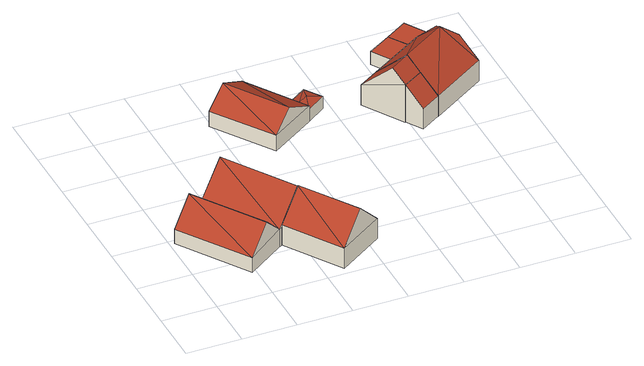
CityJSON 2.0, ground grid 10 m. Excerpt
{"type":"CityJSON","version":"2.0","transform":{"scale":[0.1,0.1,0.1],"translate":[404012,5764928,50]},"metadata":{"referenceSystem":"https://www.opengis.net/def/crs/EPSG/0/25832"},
"CityObjects":{
"building1":{"type":"Building","attributes":{"Geometrietyp2DReferenz":"3000","Gemeindeschluessel":"05515000","function":"31001_2700"},"children":["building1-1","building1-2"]},
"building1-1":{"type":"BuildingPart","attributes":{"roofType":"3100","measuredHeight":7.39},"parents":["building1"],"geometry":[{"type":"Solid","lod":"2","boundaries":[[[[0,1,2,3]],[[4,5,1,0]],[[3,2,6,7]],[[0,8,4]],[[7,9,3]],[[3,9,8]],[[8,0,3]],[[9,7,4]],[[4,8,9]],[[1,5,6,2]],[[7,6,5,4]]]],"semantics":{"surfaces":[{"type":"WallSurface"},{"type":"RoofSurface"},{"type":"GroundSurface"},{"type":"ClosureSurface"}],"values":[[0,0,0,0,0,1,1,1,1,2,3]]}}]},
"building1-2":{"type":"BuildingPart","attributes":{"roofType":"3100","measuredHeight":8.98},"parents":["building1"],"geometry":[{"type":"Solid","lod":"2","boundaries":[[[[10,11,5,4]],[[12,13,11,10]],[[14,15,13,12]],[[7,6,15,14]],[[16,17,18,7]],[[18,4,7]],[[12,10,17]],[[18,17,10]],[[16,7,14]],[[17,16,14,12]],[[18,10,4]],[[11,13,15,6,5]],[[4,5,6,7]]]],"semantics":{"surfaces":[{"type":"WallSurface"},{"type":"RoofSurface"},{"type":"GroundSurface"},{"type":"ClosureSurface"}],"values":[[0,0,0,0,1,1,1,1,0,0,0,2,3]]}}]},
"building2":{"type":"Building","attributes":{"Gemeindeschluessel":"05515000","Geometrietyp2DReferenz":"3000","function":"31001_2700","roofType":"3100","measuredHeight":9.09},"geometry":[{"type":"Solid","lod":"2","boundaries":[[[[19,20,21,22]],[[23,24,20,19]],[[25,26,24,23]],[[22,21,26,25]],[[19,27,23]],[[25,28,22]],[[27,19,22]],[[22,28,27]],[[23,27,28]],[[28,25,23]],[[20,24,26,21]]]],"semantics":{"surfaces":[{"type":"WallSurface"},{"type":"RoofSurface"},{"type":"GroundSurface"}],"values":[[0,0,0,0,0,0,1,1,1,1,2]]}}]},
"building3":{"type":"Building","attributes":{"Gemeindeschluessel":"05515000","Geometrietyp2DReferenz":"3000","function":"31001_2700","roofType":"3100","measuredHeight":6.26},"geometry":[{"type":"Solid","lod":"2","boundaries":[[[[29,30,31,32]],[[33,34,30,29]],[[35,36,34,33]],[[32,31,36,35]],[[29,37,33]],[[35,38,32]],[[37,29,32]],[[32,38,37]],[[33,37,38]],[[38,35,33]],[[30,34,36,31]]]],"semantics":{"surfaces":[{"type":"WallSurface"},{"type":"RoofSurface"},{"type":"GroundSurface"}],"values":[[0,0,0,0,0,0,1,1,1,1,2]]}}]},
"building4":{"type":"Building","attributes":{"Gemeindeschluessel":"05515000","Geometrietyp2DReferenz":"3000","function":"31001_1310","roofType":"5000","measuredHeight":3.08},"geometry":[{"type":"Solid","lod":"2","boundaries":[[[[39,40,41,42]],[[43,44,40,39]],[[45,30,44,43]],[[42,41,30,45]],[[39,46,43]],[[45,47,42]],[[47,46,39]],[[39,42,47]],[[45,43,46]],[[46,47,45]],[[40,44,30,41]]]],"semantics":{"surfaces":[{"type":"WallSurface"},{"type":"RoofSurface"},{"type":"GroundSurface"}],"values":[[0,0,0,0,1,0,1,1,1,1,2]]}}]},
"building5":{"type":"Building","attributes":{"Gemeindeschluessel":"05515000","Geometrietyp2DReferenz":"3000","function":"51009_1610","roofType":"2100","measuredHeight":7.37},"geometry":[{"type":"Solid","lod":"2","boundaries":[[[[48,49,50,51]],[[52,53,49,48]],[[54,55,53,52]],[[51,50,55,54]],[[52,48,51,54]],[[49,53,55,50]]]],"semantics":{"surfaces":[{"type":"WallSurface"},{"type":"RoofSurface"},{"type":"GroundSurface"}],"values":[[0,0,0,0,1,2]]}}]},
"building6":{"type":"Building","attributes":{"Gemeindeschluessel":"05515000","Geometrietyp2DReferenz":"3000","function":"31001_1000"},"address":[{"country":"Germany","locality":"Münster","thoroughfareNumber":"74","thoroughfareName":"Kleiheide"}],"children":["building6-1","building6-2"]},
"building6-1":{"type":"BuildingPart","attributes":{"roofType":"3100","measuredHeight":9.96},"parents":["building6"],"geometry":[{"type":"Solid","lod":"2","boundaries":[[[[48,56,57,58,52]],[[59,60,56,48]],[[61,62,60,59]],[[48,63,59]],[[52,64,65,63,48]],[[59,63,65,66,67,61]],[[56,60,62,57]],[[62,61,67,58,57]],[[67,52,58]],[[64,66,65]],[[67,66,64,52]]]],"semantics":{"surfaces":[{"type":"WallSurface"},{"type":"RoofSurface"},{"type":"GroundSurface"},{"type":"ClosureSurface"}],"values":[[0,0,0,0,1,1,2,3,3,0,3]]}}]},
"building6-2":{"type":"BuildingPart","attributes":{"roofType":"9999","measuredHeight":10},"parents":["building6"],"geometry":[{"type":"Solid","lod":"2","boundaries":[[[[68,69,70,71]],[[72,73,69,68]],[[54,74,73,72]],[[58,57,74,54]],[[71,70,62,61]],[[75,76,77]],[[76,75,78,71]],[[66,76,71]],[[71,61,66]],[[72,77,76]],[[54,72,76]],[[76,66,64,52,54]],[[52,58,54]],[[78,75,77,72,68]],[[78,68,71]],[[69,73,74,57,62,70]],[[57,58,67,61,62]],[[66,61,67]],[[58,52,67]],[[52,64,66,67]]]],"semantics":{"surfaces":[{"type":"WallSurface"},{"type":"RoofSurface"},{"type":"GroundSurface"},{"type":"ClosureSurface"}],"values":[[0,0,0,0,0,1,1,1,1,1,1,1,0,0,0,2,3,0,3,3]]}}]},
"building7":{"type":"Building","attributes":{"Gemeindeschluessel":"05515000","Geometrietyp2DReferenz":"3000","function":"51009_1610","roofType":"1000","measuredHeight":2.61},"geometry":[{"type":"Solid","lod":"2","boundaries":[[[[79,80,81,82]],[[83,84,80,79]],[[85,86,84,83]],[[82,81,86,85]],[[83,79,82,85]],[[80,84,86,81]]]],"semantics":{"surfaces":[{"type":"WallSurface"},{"type":"RoofSurface"},{"type":"GroundSurface"}],"values":[[0,0,0,0,1,2]]}}]},
"building8":{"type":"Building","attributes":{"Gemeindeschluessel":"05515000","Geometrietyp2DReferenz":"3000","function":"31001_2460","roofType":"1000","measuredHeight":2.53},"geometry":[{"type":"Solid","lod":"2","boundaries":[[[[85,86,87,88]],[[83,84,86,85]],[[89,90,84,83]],[[91,92,90,89]],[[93,94,92,91]],[[88,87,94,93]],[[91,89,83,85,88,93]],[[86,84,90,92,94,87]]]],"semantics":{"surfaces":[{"type":"WallSurface"},{"type":"RoofSurface"},{"type":"GroundSurface"}],"values":[[0,0,0,0,0,0,1,2]]}}]}
},
"vertices":[
[7,188,41],[7,188,12],[91,62,12],[91,62,41],[76,235,48],[76,235,12],[161,109,12],[161,109,48],[44,213,86],[128,87,86],
[166,295,48],[166,295,12],[250,168,48],[250,168,12],[166,112,48],[166,112,12],[166,112,54],[207,140,102],[124,267,102],
[317,65,53],[317,65,13],[250,168,13],[250,168,53],[233,10,53],[233,10,13],[166,112,53],[166,112,13],[275,38,103],[208,140,103],
[352,419,40],[352,419,9],[279,528,9],[279,528,40],[268,364,40],[268,364,9],[195,472,40],[195,472,9],[302,387,72],[230,495,72],
[366,474,33],[366,474,9],[331,451,9],[331,451,33],[387,443,33],[387,443,9],[352,419,33],[359,447,40],[341,435,40],
[492,346,89],[492,346,15],[511,316,15],[511,316,55],[529,369,89],[529,369,15],[548,339,55],[548,339,15],
[492,346,14],[529,369,14],[529,369,55],[445,420,55],[445,420,14],[482,443,55],[482,443,14],[479,367,114],[521,381,103],[515,390,114],[515,391,114],[482,442,55],
[593,494,55],[593,494,14],[585,507,14],[585,507,55],[650,404,55],[650,404,14],[548,339,14],[605,475,92],[597,443,114],[629,437,92],[593,494,70],
[505,516,42],[505,516,16],[532,474,16],[532,474,42],[548,543,42],[548,543,16],[575,501,42],[575,501,16],
[585,507,16],[585,507,42],[588,568,42],[588,568,16],[622,513,42],[622,513,16],[593,494,42],[593,494,16]
]}
